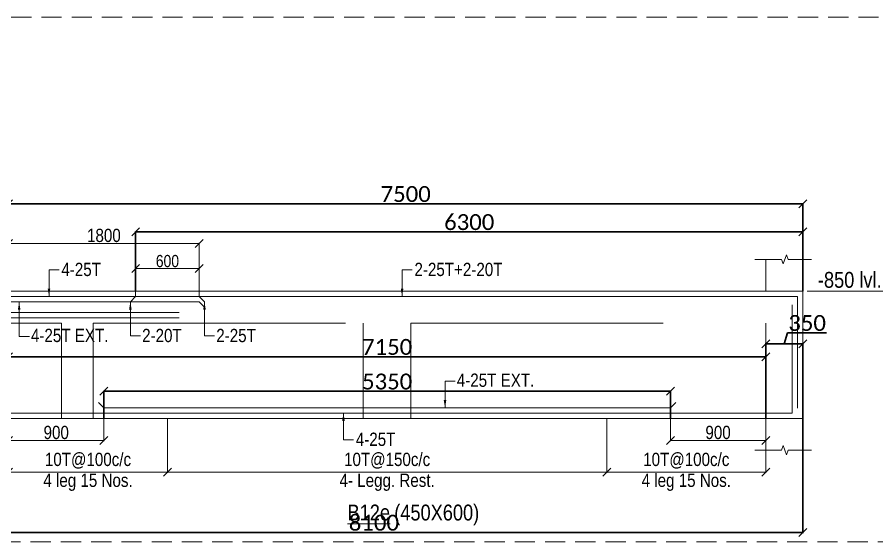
# Model space of a CAD drawing. Header units: millimetres. Extents: x 1112055 to 3390982, y -148532 to 766891.
# Drawn here: x 2959805 to 2976040, y -4607 to 5292 of the extents above; entities that cross this region are included whole.
import ezdxf
from ezdxf.enums import TextEntityAlignment as Align

# ---------------------------------------------------------------- set-up
doc = ezdxf.new("R2010")
doc.units = ezdxf.units.MM
doc.header["$PDMODE"] = 35
doc.header["$PDSIZE"] = -25
doc.linetypes.add('Hidden', pattern=[9.525, 6.35, -3.175])
for name, color, linetype, lineweight in [('B BEAM', 148, 'Continuous', 13), ('B BEAM IN LINE', 250, 'Continuous', 0), ('B STEEL', 34, 'Continuous', 15), ('B STEEL DIM', 216, 'Continuous', 13), ('B STEEL TEXT', 7, 'Continuous', 15), ('B STIRRUPS', 139, 'Continuous', 13), ('B-BEAM DOT', 251, 'Hidden', 9), ('B-BEAM NO', 215, 'Continuous', 18), ('B-COL', 1, 'Continuous', 35)]:
    doc.layers.add(name, color=color, linetype=linetype, lineweight=lineweight)
doc.layers.add('LEVEL-PLAN', color=12, linetype='Continuous')
doc.styles.add('Cali', font='calibri.ttf')
doc.styles.add('SWINC', font='swissc.ttf')
doc.dimstyles.new('BHOOMI', dxfattribs={"dimtxt": 230, "dimasz": 150, "dimexe": 10, "dimexo": 0, "dimgap": 25, "dimtad": 1, "dimdec": 0, "dimzin": 0, "dimdsep": 46, "dimtxsty": 'SWINC', "dimblk": 'OBLIQUE', "dimcen": 0.09, "dimclrd": 250, "dimclre": 250, "dimclrt": 256, "dimaunit": 1, "dimadec": 3, "dimazin": 0, "dimtfac": 1, "dimtdec": 0, "dimtofl": 0, "dimtmove": 1, "dimatfit": 3, "dimfxl": 100, "dimtolj": 1, "dimtzin": 0, "dimlwd": 9, "dimlwe": 5, "dimarcsym": 0})

# ---------------------------------------------------------------- blocks, each defined once
blk = doc.blocks.new('_Oblique')
at = {"color": 0, "linetype": 'ByBlock', "lineweight": -2}
blk.add_line((-0.5, -0.5), (0.5, 0.5), dxfattribs=at)
blk = doc.blocks.new('*D6035')
at = {"layer": 'B STEEL DIM', "lineweight": 5, "transparency": 16777216}
for p, q in [((2959642, 121), (2959642, 1033)), ((2963242, 121), (2963242, 1033))]:
    blk.add_line(p, q, dxfattribs=at)
at = {"layer": 'B STEEL DIM', "lineweight": 9, "transparency": 16777216}
blk.add_line((2963242, 1023), (2959642, 1023), dxfattribs=at)
at = {"layer": 'Defpoints', "color": 0, "lineweight": 40, "transparency": 16777216}
for p in [(2959642, 1023), (2959642, 121), (2963242, 121)]:
    blk.add_point(p, dxfattribs=at)
at = {"layer": 'B STEEL DIM', "lineweight": 9, "transparency": 16777216, "xscale": 150, "yscale": 150, "zscale": 150, "rotation": 180}
blk.add_blockref('_Oblique', (2959642, 1023), dxfattribs=at)
at = {"layer": 'B STEEL DIM', "lineweight": 9, "transparency": 16777216, "xscale": 150, "yscale": 150, "zscale": 150}
blk.add_blockref('_Oblique', (2963242, 1023), dxfattribs=at)
at = {"layer": 'B STEEL DIM', "transparency": 16777216, "insert": (2961442, 1173), "char_height": 250, "attachment_point": 5, "style": 'SWINC'}
blk.add_mtext('\\A1;1800', dxfattribs=at)
blk = doc.blocks.new('*D6036')
at = {"layer": 'B STEEL DIM', "lineweight": 5, "transparency": 16777216}
for p, q in [((2962042, 21), (2962042, 559)), ((2963242, 21), (2963242, 559))]:
    blk.add_line(p, q, dxfattribs=at)
at = {"layer": 'B STEEL DIM', "lineweight": 9, "transparency": 16777216}
blk.add_line((2962042, 549), (2963242, 549), dxfattribs=at)
at = {"layer": 'Defpoints', "color": 0, "lineweight": 40, "transparency": 16777216}
for p in [(2963242, 549), (2962042, 21), (2963242, 21)]:
    blk.add_point(p, dxfattribs=at)
at = {"layer": 'B STEEL DIM', "lineweight": 9, "transparency": 16777216, "xscale": 150, "yscale": 150, "zscale": 150, "rotation": 180}
blk.add_blockref('_Oblique', (2962042, 549), dxfattribs=at)
at = {"layer": 'B STEEL DIM', "lineweight": 9, "transparency": 16777216, "xscale": 150, "yscale": 150, "zscale": 150}
blk.add_blockref('_Oblique', (2963242, 549), dxfattribs=at)
at = {"layer": 'B STEEL DIM', "transparency": 16777216, "insert": (2962642, 689), "char_height": 230, "attachment_point": 5, "style": 'SWINC'}
blk.add_mtext('\\A1;600', dxfattribs=at)
blk = doc.blocks.new('*D6037')
at = {"layer": 'B STEEL DIM', "lineweight": 5, "transparency": 16777216}
for p, q in [((2961442, -2079), (2961442, -2705)), ((2959642, -2300), (2959642, -2705))]:
    blk.add_line(p, q, dxfattribs=at)
at = {"layer": 'B STEEL DIM', "lineweight": 9, "transparency": 16777216}
blk.add_line((2961442, -2695), (2959642, -2695), dxfattribs=at)
at = {"layer": 'Defpoints', "color": 0, "lineweight": 40, "transparency": 16777216}
for p in [(2961442, -2079), (2959642, -2300), (2959642, -2695)]:
    blk.add_point(p, dxfattribs=at)
at = {"layer": 'B STEEL DIM', "lineweight": 9, "transparency": 16777216, "xscale": 150, "yscale": 150, "zscale": 150, "rotation": 180}
blk.add_blockref('_Oblique', (2959642, -2695), dxfattribs=at)
at = {"layer": 'B STEEL DIM', "lineweight": 9, "transparency": 16777216, "xscale": 150, "yscale": 150, "zscale": 150}
blk.add_blockref('_Oblique', (2961442, -2695), dxfattribs=at)
at = {"layer": 'B STEEL DIM', "transparency": 16777216, "insert": (2960542, -2545), "char_height": 250, "attachment_point": 5, "style": 'SWINC'}
blk.add_mtext('\\A1;900', dxfattribs=at)
blk = doc.blocks.new('*D6038')
at = {"layer": 'B STEEL DIM', "lineweight": 5, "transparency": 16777216}
for p, q in [((2972142, -2079), (2972142, -2705)), ((2973942, -2300), (2973942, -2705))]:
    blk.add_line(p, q, dxfattribs=at)
at = {"layer": 'B STEEL DIM', "lineweight": 9, "transparency": 16777216}
blk.add_line((2972142, -2695), (2973942, -2695), dxfattribs=at)
at = {"layer": 'Defpoints', "color": 0, "lineweight": 40, "transparency": 16777216}
for p in [(2972142, -2079), (2973942, -2300), (2973942, -2695)]:
    blk.add_point(p, dxfattribs=at)
at = {"layer": 'B STEEL DIM', "lineweight": 9, "transparency": 16777216, "xscale": 150, "yscale": 150, "zscale": 150, "rotation": 180}
blk.add_blockref('_Oblique', (2972142, -2695), dxfattribs=at)
at = {"layer": 'B STEEL DIM', "lineweight": 9, "transparency": 16777216, "xscale": 150, "yscale": 150, "zscale": 150}
blk.add_blockref('_Oblique', (2973942, -2695), dxfattribs=at)
at = {"layer": 'B STEEL DIM', "transparency": 16777216, "insert": (2973042, -2545), "char_height": 250, "attachment_point": 5, "style": 'SWINC'}
blk.add_mtext('\\A1;900', dxfattribs=at)
blk = doc.blocks.new('*D6039')
at = {"layer": 'B STIRRUPS', "color": 250, "lineweight": 0, "transparency": 16777216}
for p, q in [((2962642, -2279), (2962642, -3303)), ((2970942, -2279), (2970942, -3303)), ((2962642, -3293), (2970942, -3293))]:
    blk.add_line(p, q, dxfattribs=at)
at = {"layer": 'Defpoints', "color": 0, "lineweight": 40, "transparency": 16777216}
for p in [(2962642, -2279), (2970942, -2279), (2970942, -3293)]:
    blk.add_point(p, dxfattribs=at)
at = {"layer": 'B STIRRUPS', "color": 250, "lineweight": 0, "transparency": 16777216, "xscale": 150, "yscale": 150, "zscale": 150, "rotation": 180}
blk.add_blockref('_Oblique', (2962642, -3293), dxfattribs=at)
at = {"layer": 'B STIRRUPS', "color": 250, "lineweight": 0, "transparency": 16777216, "xscale": 150, "yscale": 150, "zscale": 150}
blk.add_blockref('_Oblique', (2970942, -3293), dxfattribs=at)
at = {"layer": 'B STIRRUPS', "transparency": 16777216, "char_height": 250, "attachment_point": 5, "style": 'SWINC'}
for s, insert in [('\\A1;10T@150c/c', (2966792, -3077)), ('4- Legg. Rest.', (2966792, -3484))]:
    blk.add_mtext(s, dxfattribs=dict(at, insert=insert))
blk = doc.blocks.new('*D6040')
at = {"layer": 'B STIRRUPS', "color": 250, "lineweight": 0, "transparency": 16777216}
for p, q in [((2959642, -2279), (2959642, -3303)), ((2962642, -2279), (2962642, -3303)), ((2959642, -3293), (2962642, -3293))]:
    blk.add_line(p, q, dxfattribs=at)
at = {"layer": 'Defpoints', "color": 0, "lineweight": 40, "transparency": 16777216}
for p in [(2959642, -2279), (2962642, -2279), (2962642, -3293)]:
    blk.add_point(p, dxfattribs=at)
at = {"layer": 'B STIRRUPS', "color": 250, "lineweight": 0, "transparency": 16777216, "xscale": 150, "yscale": 150, "zscale": 150, "rotation": 180}
blk.add_blockref('_Oblique', (2959642, -3293), dxfattribs=at)
at = {"layer": 'B STIRRUPS', "color": 250, "lineweight": 0, "transparency": 16777216, "xscale": 150, "yscale": 150, "zscale": 150}
blk.add_blockref('_Oblique', (2962642, -3293), dxfattribs=at)
at = {"layer": 'B STIRRUPS', "transparency": 16777216, "char_height": 250, "attachment_point": 5, "style": 'SWINC'}
for s, insert in [('\\A1;10T@100c/c', (2961142, -3077)), ('4 leg 15 Nos.', (2961142, -3484))]:
    blk.add_mtext(s, dxfattribs=dict(at, insert=insert))
blk = doc.blocks.new('*D6041')
at = {"layer": 'B STIRRUPS', "color": 250, "lineweight": 0, "transparency": 16777216}
for p, q in [((2970942, -2279), (2970942, -3303)), ((2973942, -2279), (2973942, -3303)), ((2973942, -3293), (2970942, -3293))]:
    blk.add_line(p, q, dxfattribs=at)
at = {"layer": 'Defpoints', "color": 0, "lineweight": 40, "transparency": 16777216}
for p in [(2970942, -2279), (2973942, -2279), (2970942, -3293)]:
    blk.add_point(p, dxfattribs=at)
at = {"layer": 'B STIRRUPS', "color": 250, "lineweight": 0, "transparency": 16777216, "xscale": 150, "yscale": 150, "zscale": 150, "rotation": 180}
blk.add_blockref('_Oblique', (2970942, -3293), dxfattribs=at)
at = {"layer": 'B STIRRUPS', "color": 250, "lineweight": 0, "transparency": 16777216, "xscale": 150, "yscale": 150, "zscale": 150}
blk.add_blockref('_Oblique', (2973942, -3293), dxfattribs=at)
at = {"layer": 'B STIRRUPS', "transparency": 16777216, "char_height": 250, "attachment_point": 5, "style": 'SWINC'}
for s, insert in [('\\A1;10T@100c/c', (2972442, -3077)), ('4 leg 15 Nos.', (2972442, -3484))]:
    blk.add_mtext(s, dxfattribs=dict(at, insert=insert))
blk = doc.blocks.new('*D6763')
at = {"layer": 'Defpoints', "color": 3, "linetype": 'Hidden', "lineweight": 30, "ltscale": 1000, "transparency": 16777216}
for p, q in [((2958442, -2279), (2958442, -4442)), ((2974642, -2279), (2974642, -4442))]:
    blk.add_line(p, q, dxfattribs=at)
at = {"layer": 'Defpoints', "color": 3, "lineweight": 30, "ltscale": 1000, "transparency": 16777216}
blk.add_line((2958442, -4432), (2974642, -4432), dxfattribs=at)
at = {"layer": 'Defpoints', "color": 0, "lineweight": 40, "transparency": 16777216}
for p in [(2958442, -2279), (2974642, -2279), (2974642, -4432)]:
    blk.add_point(p, dxfattribs=at)
at = {"layer": 'Defpoints', "color": 3, "lineweight": 30, "transparency": 16777216, "xscale": 150, "yscale": 150, "zscale": 150, "rotation": 180}
blk.add_blockref('_Oblique', (2958442, -4432), dxfattribs=at)
at = {"layer": 'Defpoints', "color": 3, "lineweight": 30, "transparency": 16777216, "xscale": 150, "yscale": 150, "zscale": 150}
blk.add_blockref('_Oblique', (2974642, -4432), dxfattribs=at)
at = {"layer": 'Defpoints', "color": 3, "lineweight": 50, "transparency": 16777216, "insert": (2966542, -4248), "char_height": 300, "attachment_point": 5, "style": 'Cali'}
blk.add_mtext('\\A1;8100', dxfattribs=at)
blk = doc.blocks.new('*D6764')
at = {"layer": 'Defpoints', "color": 3, "linetype": 'Hidden', "lineweight": 30, "ltscale": 1000, "transparency": 16777216}
for p, q in [((2959642, -2279), (2959642, -1105)), ((2973942, -2279), (2973942, -1105))]:
    blk.add_line(p, q, dxfattribs=at)
at = {"layer": 'Defpoints', "color": 3, "lineweight": 30, "ltscale": 1000, "transparency": 16777216}
blk.add_line((2959642, -1115), (2973942, -1115), dxfattribs=at)
at = {"layer": 'Defpoints', "color": 0, "lineweight": 40, "transparency": 16777216}
for p in [(2973942, -1115), (2959642, -2279), (2973942, -2279)]:
    blk.add_point(p, dxfattribs=at)
at = {"layer": 'Defpoints', "color": 3, "lineweight": 30, "transparency": 16777216, "xscale": 150, "yscale": 150, "zscale": 150, "rotation": 180}
blk.add_blockref('_Oblique', (2959642, -1115), dxfattribs=at)
at = {"layer": 'Defpoints', "color": 3, "lineweight": 30, "transparency": 16777216, "xscale": 150, "yscale": 150, "zscale": 150}
blk.add_blockref('_Oblique', (2973942, -1115), dxfattribs=at)
at = {"layer": 'Defpoints', "color": 3, "lineweight": 50, "transparency": 16777216, "insert": (2966792, -931), "char_height": 300, "attachment_point": 5, "style": 'Cali'}
blk.add_mtext('\\A1;7150', dxfattribs=at)
blk = doc.blocks.new('*D6765')
at = {"layer": 'Defpoints', "color": 3, "linetype": 'Hidden', "lineweight": 30, "ltscale": 1000, "transparency": 16777216}
for p, q in [((2961442, -2279), (2961442, -1757)), ((2972142, -2279), (2972142, -1757))]:
    blk.add_line(p, q, dxfattribs=at)
at = {"layer": 'Defpoints', "color": 3, "lineweight": 30, "ltscale": 1000, "transparency": 16777216}
blk.add_line((2972142, -1767), (2961442, -1767), dxfattribs=at)
at = {"layer": 'Defpoints', "color": 0, "lineweight": 40, "transparency": 16777216}
for p in [(2961442, -1767), (2961442, -2279), (2972142, -2279)]:
    blk.add_point(p, dxfattribs=at)
at = {"layer": 'Defpoints', "color": 3, "lineweight": 30, "transparency": 16777216, "xscale": 150, "yscale": 150, "zscale": 150, "rotation": 180}
blk.add_blockref('_Oblique', (2961442, -1767), dxfattribs=at)
at = {"layer": 'Defpoints', "color": 3, "lineweight": 30, "transparency": 16777216, "xscale": 150, "yscale": 150, "zscale": 150}
blk.add_blockref('_Oblique', (2972142, -1767), dxfattribs=at)
at = {"layer": 'Defpoints', "color": 3, "lineweight": 50, "transparency": 16777216, "insert": (2966792, -1584), "char_height": 300, "attachment_point": 5, "style": 'Cali'}
blk.add_mtext('\\A1;5350', dxfattribs=at)
blk = doc.blocks.new('*D6767')
at = {"layer": 'Defpoints', "color": 3, "lineweight": 30, "ltscale": 1000, "transparency": 16777216}
for p, q in [((2974355, -663), (2974292, -871)), ((2975093, -663), (2974355, -663)), ((2973942, -871), (2974642, -871))]:
    blk.add_line(p, q, dxfattribs=at)
at = {"layer": 'Defpoints', "color": 3, "linetype": 'Hidden', "lineweight": 30, "ltscale": 1000, "transparency": 16777216}
for p, q in [((2973942, -2279), (2973942, -861)), ((2974642, -2279), (2974642, -861))]:
    blk.add_line(p, q, dxfattribs=at)
at = {"layer": 'Defpoints', "color": 0, "lineweight": 40, "transparency": 16777216}
for p in [(2974642, -871), (2973942, -2279), (2974642, -2279)]:
    blk.add_point(p, dxfattribs=at)
at = {"layer": 'Defpoints', "color": 3, "lineweight": 30, "transparency": 16777216, "xscale": 150, "yscale": 150, "zscale": 150, "rotation": 180}
blk.add_blockref('_Oblique', (2973942, -871), dxfattribs=at)
at = {"layer": 'Defpoints', "color": 3, "lineweight": 30, "transparency": 16777216, "xscale": 150, "yscale": 150, "zscale": 150}
blk.add_blockref('_Oblique', (2974642, -871), dxfattribs=at)
at = {"layer": 'Defpoints', "color": 3, "lineweight": 50, "transparency": 16777216, "insert": (2974724, -479), "char_height": 300, "attachment_point": 5, "style": 'Cali'}
blk.add_mtext('\\A1;350', dxfattribs=at)
blk = doc.blocks.new('*D6768')
at = {"layer": 'Defpoints', "color": 3, "linetype": 'Hidden', "lineweight": 30, "ltscale": 1000, "transparency": 16777216}
for p, q in [((2962042, 121), (2962042, 1250)), ((2974642, 121), (2974642, 1250))]:
    blk.add_line(p, q, dxfattribs=at)
at = {"layer": 'Defpoints', "color": 3, "lineweight": 30, "ltscale": 1000, "transparency": 16777216}
blk.add_line((2962042, 1240), (2974642, 1240), dxfattribs=at)
at = {"layer": 'Defpoints', "color": 0, "lineweight": 40, "transparency": 16777216}
for p in [(2974642, 1240), (2962042, 121), (2974642, 121)]:
    blk.add_point(p, dxfattribs=at)
at = {"layer": 'Defpoints', "color": 3, "lineweight": 30, "transparency": 16777216, "xscale": 150, "yscale": 150, "zscale": 150, "rotation": 180}
blk.add_blockref('_Oblique', (2962042, 1240), dxfattribs=at)
at = {"layer": 'Defpoints', "color": 3, "lineweight": 30, "transparency": 16777216, "xscale": 150, "yscale": 150, "zscale": 150}
blk.add_blockref('_Oblique', (2974642, 1240), dxfattribs=at)
at = {"layer": 'Defpoints', "color": 3, "lineweight": 50, "transparency": 16777216, "insert": (2968342, 1424), "char_height": 300, "attachment_point": 5, "style": 'Cali'}
blk.add_mtext('\\A1;6300', dxfattribs=at)
blk = doc.blocks.new('*D6769')
at = {"layer": 'Defpoints', "color": 3, "linetype": 'Hidden', "lineweight": 30, "ltscale": 1000, "transparency": 16777216}
for p, q in [((2959642, 121), (2959642, 1781)), ((2974642, 121), (2974642, 1781))]:
    blk.add_line(p, q, dxfattribs=at)
at = {"layer": 'Defpoints', "color": 3, "lineweight": 30, "ltscale": 1000, "transparency": 16777216}
blk.add_line((2959642, 1771), (2974642, 1771), dxfattribs=at)
at = {"layer": 'Defpoints', "color": 0, "lineweight": 40, "transparency": 16777216}
for p in [(2974642, 1771), (2959642, 121), (2974642, 121)]:
    blk.add_point(p, dxfattribs=at)
at = {"layer": 'Defpoints', "color": 3, "lineweight": 30, "transparency": 16777216, "xscale": 150, "yscale": 150, "zscale": 150, "rotation": 180}
blk.add_blockref('_Oblique', (2959642, 1771), dxfattribs=at)
at = {"layer": 'Defpoints', "color": 3, "lineweight": 30, "transparency": 16777216, "xscale": 150, "yscale": 150, "zscale": 150}
blk.add_blockref('_Oblique', (2974642, 1771), dxfattribs=at)
at = {"layer": 'Defpoints', "color": 3, "lineweight": 50, "transparency": 16777216, "insert": (2967142, 1954), "char_height": 300, "attachment_point": 5, "style": 'Cali'}
blk.add_mtext('\\A1;7500', dxfattribs=at)

msp = doc.modelspace()

# ---------------------------------------------------------------- linework, layer by layer
at = {"layer": 'B BEAM', "ltscale": 25}
for p, q in [((2959641.8, 121.4, 0), (2973942, 121.4, 0)), ((2974642, 121.4, 0), (2974642, -2278.6, 0)), ((2959641.8, -2278.6, 0), (2973942, -2278.6, 0))]:
    msp.add_line(p, q, dxfattribs=at)
at = {"layer": 'B BEAM'}
msp.add_line((2974724.4, 121.4, 0), (2976246.3, 121.4, 0), dxfattribs=at)
at = {"layer": 'B BEAM IN LINE', "color": 250, "linetype": 'Hidden', "lineweight": 0, "ltscale": 60, "elevation": 0}
msp.add_lwpolyline([(2906541.5, -2053), (2906541.5, 5291.7), (2976442, 5291.7), (2976442, -4606.6), (2944366.5, -4606.6), (2944358.9, -2053)], close=True, dxfattribs=at)
at = {"layer": 'B STEEL', "color": 34, "lineweight": 9, "ltscale": 25}
for p, q in [((2956441.8, 21.4, 0), (2974542, 21.4, 0)), ((2962041.8, 21.4, 0), (2961941.8, -78.6, 0)), ((2963241.8, 21.4, 0), (2963341.8, -78.6, 0)), ((2974542, 21.4, 0), (2974542, -2088, 0)), ((2956441.8, -78.6, 0), (2963241.8, -78.6, 0)), ((2963241.8, -78.6, 0), (2963341.8, -178.6, 0)), ((2974442, -137.2, 0), (2974442, -2178.6, 0)), ((2946242, -278.6, 0), (2962863.3, -278.6, 0)), ((2946042, -378.6, 0), (2962863.3, -378.6, 0)), ((2961341.8, -1978.6, 0), (2961441.8, -2078.6, 0)), ((2972141.8, -2078.6, 0), (2961441.8, -2078.6, 0)), ((2972241.8, -1978.6, 0), (2972141.8, -2078.6, 0)), ((2958641.8, -2178.6, 0), (2974442, -2178.6, 0))]:
    msp.add_line(p, q, dxfattribs=at)
at = {"layer": 'B-BEAM DOT', "linetype": 'Hidden', "ltscale": 750}
for p, q in [((2973942, 121.4, 0), (2974642, 121.4, 0)), ((2959641.8, -478.6, 0), (2960641.9, -478.6, 0)), ((2960641.9, -478.6, 0), (2960641.9, -2278.6, 0)), ((2961241.9, -478.6, 0), (2966342, -478.6, 0)), ((2961241.9, -478.6, 0), (2961241.9, -2278.6, 0)), ((2966342, -478.6, 0), (2966342, -2278.6, 0)), ((2967242, -478.6, 0), (2973942, -478.6, 0)), ((2967242, -478.6, 0), (2967242, -2278.6, 0)), ((2973942, -478.6, 0), (2973942, -2278.6, 0)), ((2973942, -2278.6, 0), (2974642, -2278.6, 0))]:
    msp.add_line(p, q, dxfattribs=at)
at = {"layer": 'B-COL', "lineweight": 15, "ltscale": 25}
for p, q in [((2973942, 121.4, 0), (2973942, 721.4, 0)), ((2974642, 721.4, 0), (2974642, 121.4, 0)), ((2973942, -2278.6, 0), (2973942, -2878.6, 0)), ((2974642, -2278.6, 0), (2974642, -2878.6, 0))]:
    msp.add_line(p, q, dxfattribs=at)
at = {"layer": 'B-COL', "lineweight": 15, "ltscale": 25, "elevation": 0}
for points in [[(2973737.3, 721.4), (2974239.8, 721.4), (2974271, 635.5), (2974333.5, 807.2), (2974364.8, 721.4), (2974806.3, 721.4)], [(2973737.3, -2878.6), (2974239.8, -2878.6), (2974271, -2792.8), (2974333.5, -2964.5), (2974364.8, -2878.6), (2974806.3, -2878.6)]]:
    msp.add_lwpolyline(points, dxfattribs=at)

# ---------------------------------------------------------------- texts
at = {"layer": 'B STEEL TEXT', "style": 'SWINC'}
for s, p in [('4-25T', (2960638.5, 407.8, 0)), ('2-25T+2-20T', (2967307.4, 407.8, 0)), ('4-25T EXT.', (2960064.3, -837.5, 0)), ('2-20T', (2962164.3, -838.9, 0)), ('2-25T', (2963564.3, -838.9, 0)), ('4-25T EXT.', (2968107.5, -1682.3, 0)), ('4-25T', (2966200.2, -2797.4, 0))]:
    msp.add_text(s, height=250, dxfattribs=at).set_placement(p)
at = {"layer": 'B-BEAM NO', "ltscale": 25, "style": 'SWINC'}
for s, p in [('(450X600)', (2967728.6, -4204.8, 0)), ('%%UB12e', (2966444.8, -4204.8, 0))]:
    msp.add_text(s, height=300, dxfattribs=at).set_placement(p, align=Align.CENTER)
at = {"layer": 'LEVEL-PLAN', "linetype": 'ByBlock', "ltscale": 800, "style": 'SWINC'}
msp.add_text('-850 lvl.', height=300, dxfattribs=at).set_placement((2975529.2, 185.5, 0), align=Align.CENTER)

# ---------------------------------------------------------------- dimensions: what is measured, and where the dimension line sits
at = {"layer": 'B STEEL DIM'}
for base, p1, p2, override, picture, middle in [((2959641.8, 1023.2, 0), (2963241.8, 121.4, 0), (2959641.8, 121.4, 0), {"dimscale": 1, "dimtxt": 250, "dimlfac": 0.5, "dimtxsty": 'SWINC', "dimblk1": 'Oblique', "dimblk2": 'Oblique', "dimsah": 1, "dimclrd": 256, "dimclre": 256, "dimclrt": 256}, '*D6035', (2961441.8, 1173.2, 0)), ((2963241.8, 549.2, 0), (2962041.8, 21.4, 0), (2963241.8, 21.4, 0), {"dimlfac": 0.5, "dimblk1": 'Oblique', "dimblk2": 'Oblique', "dimsah": 1, "dimclrd": 256, "dimclre": 256}, '*D6036', (2962641.8, 689.2, 0)), ((2959641.8, -2695, 0), (2961441.8, -2078.6, 0), (2959641.8, -2300.2, 0), {"dimscale": 1, "dimtxt": 250, "dimlfac": 0.5, "dimtxsty": 'SWINC', "dimblk1": 'Oblique', "dimblk2": 'Oblique', "dimsah": 1, "dimclrd": 256, "dimclre": 256, "dimclrt": 256}, '*D6037', (2960541.8, -2545, 0))]:
    dim = msp.add_linear_dim(base=base, p1=p1, p2=p2, dimstyle='BHOOMI', override=override, dxfattribs=at)
    dim.commit()
    dim.dimension.update_dxf_attribs({"geometry": picture, "text_midpoint": middle})
dim = msp.add_linear_dim(base=(2973941.8, -2695, 0), p1=(2972141.8, -2078.6, 0), p2=(2973941.8, -2300.2, 0), angle=180, dimstyle='BHOOMI', override={"dimscale": 1, "dimtxt": 250, "dimlfac": 0.5, "dimtxsty": 'SWINC', "dimblk1": 'Oblique', "dimblk2": 'Oblique', "dimsah": 1, "dimclrd": 256, "dimclre": 256, "dimclrt": 256}, dxfattribs=at)
dim.commit()
dim.dimension.update_dxf_attribs({"geometry": '*D6038', "text_midpoint": (2973041.8, -2545, 0)})
at = {"layer": 'B STIRRUPS'}
for base, p1, p2, text, picture, middle in [((2962641.8, -3292.6), (2959641.8, -2278.6, 0), (2962641.8, -2278.6, 0), '10T@100c/c\\X4 leg 15 Nos. ', '*D6040', (2961141.8, -3292.6)), ((2970942, -3292.6), (2962641.8, -2278.6), (2970942, -2278.6, 0), '10T@150c/c\\X4- Legg. Rest. ', '*D6039', (2966791.9, -3292.6))]:
    dim = msp.add_linear_dim(base=base, p1=p1, p2=p2, angle=180, text=text, dimstyle='BHOOMI', override={"dimscale": 1, "dimtxt": 250, "dimgap": 25, "dimlfac": 0.5, "dimtxsty": 'SWINC', "dimblk1": 'Oblique', "dimblk2": 'Oblique', "dimsah": 1, "dimlwd": 0, "dimlwe": 0}, dxfattribs=at)
    dim.commit()
    dim.dimension.update_dxf_attribs({"geometry": picture, "text_midpoint": middle})
dim = msp.add_linear_dim(base=(2970942, -3292.6), p1=(2973942, -2278.6, 0), p2=(2970942, -2278.6, 0), text='10T@100c/c\\X4 leg 15 Nos. ', dimstyle='BHOOMI', override={"dimscale": 1, "dimtxt": 250, "dimgap": 25, "dimlfac": 0.5, "dimtxsty": 'SWINC', "dimblk1": 'Oblique', "dimblk2": 'Oblique', "dimsah": 1, "dimlwd": 0, "dimlwe": 0}, dxfattribs=at)
dim.commit()
dim.dimension.update_dxf_attribs({"geometry": '*D6041', "text_midpoint": (2972442, -3292.6)})
at = {"layer": 'Defpoints', "color": 3, "lineweight": 50, "ltscale": 1000}
for base, p1, p2, picture, middle in [((2974642, 1770.5), (2959641.8, 121.4, 0), (2974642, 121.4, 0), '*D6769', (2967141.9, 1954.2)), ((2974642, 1240.2), (2962041.8, 121.4, 0), (2974642, 121.4, 0), '*D6768', (2968341.9, 1423.9)), ((2974642, -871.2), (2973942, -2278.6, 0), (2974642, -2278.6, 0), '*D6767', (2974384.6, -478.8)), ((2973942, -1114.6), (2959641.8, -2278.6, 0), (2973942, -2278.6, 0), '*D6764', (2966791.9, -930.9)), ((2961441.8, -1767.3), (2972141.8, -2278.6, 0), (2961441.8, -2278.6, 0), '*D6765', (2966791.8, -1583.6)), ((2974642, -4431.6), (2958441.8, -2278.6, 0), (2974642, -2278.6, 0), '*D6763', (2966541.9, -4247.9))]:
    dim = msp.add_linear_dim(base=base, p1=p1, p2=p2, dimstyle='BHOOMI', override={"dimtxt": 300, "dimgap": 30, "dimlfac": 0.5, "dimtxsty": 'Cali', "dimblk1": 'Oblique', "dimblk2": 'Oblique', "dimsah": 1, "dimclrd": 3, "dimclre": 3, "dimclrt": 3, "dimlwd": 30, "dimlwe": 30}, dxfattribs=at)
    dim.commit()
    dim.dimension.update_dxf_attribs({"geometry": picture, "text_midpoint": middle})

# ---------------------------------------------------------------- leaders
at = {"layer": 'B STEEL TEXT'}
for points in [[(2960405.4, 21.4, 0), (2960405.4, 523.9, 0), (2960597.7, 523.9, 0)], [(2967074.4, 21.4, 0), (2967074.4, 523.9, 0), (2967266.6, 523.9, 0)], [(2959841.8, -78.6, 0), (2959841.8, -731.3, 0), (2960034, -731.3, 0)], [(2961941.8, -78.6, 0), (2961941.8, -722.6, 0), (2962134, -722.6, 0)], [(2963341.8, -78.6, 0), (2963341.8, -722.6, 0), (2963534, -722.6, 0)], [(2967885, -2078.6, 0), (2967885, -1576.1, 0), (2968077.3, -1576.1, 0)], [(2965967.2, -2178.6, 0), (2965967.2, -2681.2, 0), (2966159.4, -2681.2, 0)]]:
    msp.add_leader(points, dimstyle='BHOOMI', override={"dimtad": 0, "dimclrd": 256, "dimlwd": 0}, dxfattribs=at)

doc.saveas('drawing.dxf')
